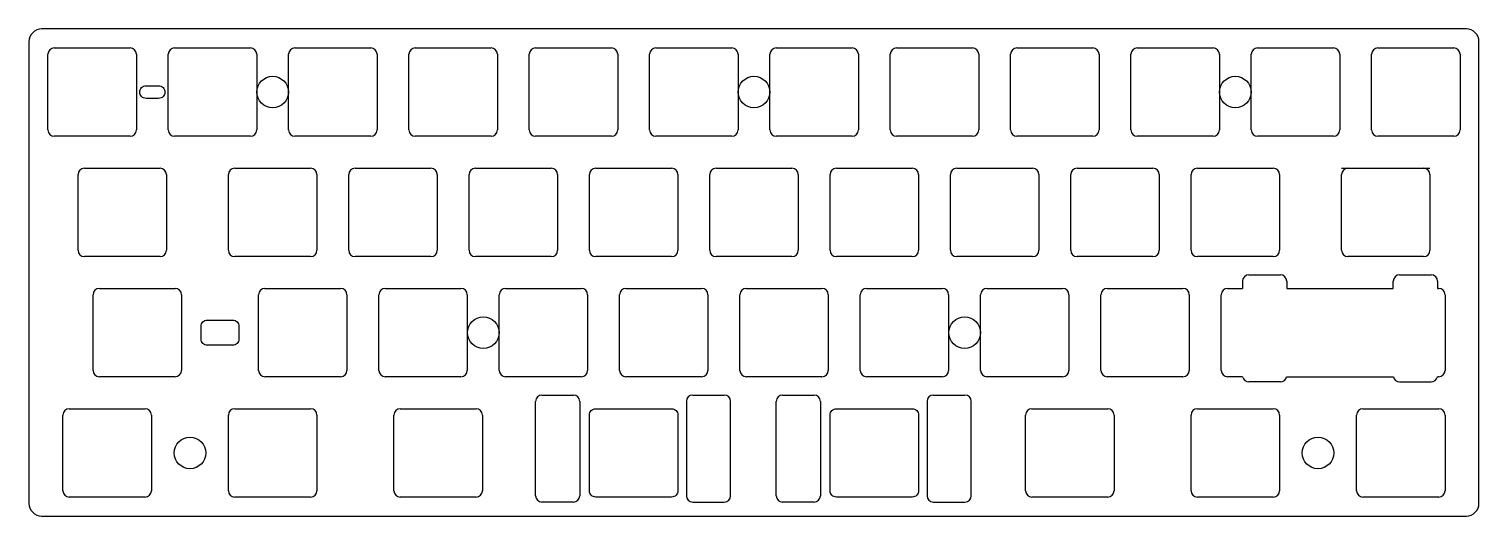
# Model space of a CAD drawing. Extents: x 0 to 229, y 0 to 77.
import ezdxf

# ---------------------------------------------------------------- set-up
doc = ezdxf.new("R2010")
doc.units = 0
doc.header["$MEASUREMENT"] = 0

msp = doc.modelspace()

# ---------------------------------------------------------------- linework, layer by layer
at = {"linetype": 'Continuous'}
for p, q in [((227.169775, 76.75565), (1.619425, 76.75565)), ((-0.380575, 74.75565), (-0.380575, 1.60575)), ((229.169775, 1.60575), (229.169775, 74.75565)), ((191.72675, 36.811035), (191.72675, 35.65535)), ((198.72675, 36.811035), (198.72675, 35.65535)), ((215.60315, 35.65535), (215.60315, 36.81111)), ((222.60315, 36.81111), (222.60315, 35.65535)), ((198.72675, 35.65535), (215.60315, 35.65535)), ((222.60315, 35.65535), (222.787775, 35.65535)), ((198.703345, 21.65595), (215.626555, 21.65595)), ((222.787775, 21.65595), (222.579745, 21.65595)), ((1.619425, -0.39425), (227.169775, -0.39425))]:
    msp.add_line(p, q, dxfattribs=at)
at = {"color": 0}
for p, q in [((3.61965, 73.7553), (15.6192, 73.7553)), ((22.6697, 73.7553), (34.66925, 73.7553)), ((41.7197, 73.7553), (53.71925, 73.7553)), ((60.7697, 73.7553), (72.76925, 73.7553)), ((79.8197, 73.7553), (91.81925, 73.7553)), ((98.8683, 73.7553), (110.86785, 73.7553)), ((117.918, 73.7553), (129.91755, 73.7553)), ((136.97, 73.7553), (148.96955, 73.7553)), ((156.02, 73.7553), (168.01955, 73.7553)), ((175.07, 73.7553), (187.06955, 73.7553)), ((194.12, 73.7553), (206.11955, 73.7553)), ((213.17, 73.7553), (225.16955, 73.7553)), ((2.61965, 60.756), (2.61965, 72.7553)), ((16.6192, 72.7553), (16.6192, 60.756)), ((21.6697, 60.756), (21.6697, 72.7553)), ((35.66925, 72.7553), (35.66925, 60.756)), ((40.7197, 60.756), (40.7197, 72.7553)), ((54.71925, 72.7553), (54.71925, 60.756)), ((59.7697, 60.756), (59.7697, 72.7553)), ((73.76925, 72.7553), (73.76925, 60.756)), ((78.8197, 60.756), (78.8197, 72.7553)), ((92.81925, 72.7553), (92.81925, 60.756)), ((97.8683, 60.756), (97.8683, 72.7553)), ((111.86785, 72.7553), (111.86785, 60.756)), ((116.918, 60.756), (116.918, 72.7553)), ((130.91755, 72.7553), (130.91755, 60.756)), ((135.97, 60.756), (135.97, 72.7553)), ((149.96955, 72.7553), (149.96955, 60.756)), ((155.02, 60.756), (155.02, 72.7553)), ((169.01955, 72.7553), (169.01955, 60.756)), ((174.07, 60.756), (174.07, 72.7553)), ((188.06955, 72.7553), (188.06955, 60.756)), ((193.12, 60.756), (193.12, 72.7553)), ((207.11955, 72.7553), (207.11955, 60.756)), ((212.17, 60.756), (212.17, 72.7553)), ((226.16955, 72.7553), (226.16955, 60.756)), ((15.6192, 59.756), (3.61965, 59.756)), ((34.66925, 59.756), (22.6697, 59.756)), ((53.71925, 59.756), (41.7197, 59.756)), ((72.76925, 59.756), (60.7697, 59.756)), ((91.81925, 59.756), (79.8197, 59.756)), ((110.86785, 59.756), (98.8683, 59.756)), ((129.91755, 59.756), (117.918, 59.756)), ((148.96955, 59.756), (136.97, 59.756)), ((168.01955, 59.756), (156.02, 59.756)), ((187.06955, 59.756), (175.07, 59.756)), ((206.11955, 59.756), (194.12, 59.756)), ((225.16955, 59.756), (213.17, 59.756)), ((7.38216, 41.706), (7.38216, 53.7053)), ((8.38216, 54.7053), (20.38171, 54.7053)), ((21.38171, 53.7053), (21.38171, 41.706)), ((31.1947, 41.706), (31.1947, 53.7053)), ((32.1947, 54.7053), (44.19425, 54.7053)), ((45.19425, 53.7053), (45.19425, 41.706)), ((50.2447, 41.706), (50.2447, 53.7053)), ((51.2447, 54.7053), (63.24425, 54.7053)), ((64.24425, 53.7053), (64.24425, 41.706)), ((69.2947, 41.706), (69.2947, 53.7053)), ((70.2947, 54.7053), (82.29425, 54.7053)), ((83.29425, 53.7053), (83.29425, 41.706)), ((88.3447, 41.706), (88.3447, 53.7053)), ((89.3447, 54.7053), (101.34425, 54.7053)), ((102.34425, 53.7053), (102.34425, 41.706)), ((107.3933, 41.706), (107.3933, 53.7053)), ((108.3933, 54.7053), (120.39285, 54.7053)), ((121.39285, 53.7053), (121.39285, 41.706)), ((126.443, 41.706), (126.443, 53.7053)), ((127.443, 54.7053), (139.44255, 54.7053)), ((140.44255, 53.7053), (140.44255, 41.706)), ((145.495, 41.706), (145.495, 53.7053)), ((146.495, 54.7053), (158.49455, 54.7053)), ((159.49455, 53.7053), (159.49455, 41.706)), ((164.545, 41.706), (164.545, 53.7053)), ((165.545, 54.7053), (177.54455, 54.7053)), ((178.54455, 53.7053), (178.54455, 41.706)), ((183.595, 41.706), (183.595, 53.7053)), ((184.595, 54.7053), (196.59455, 54.7053)), ((197.59455, 53.7053), (197.59455, 41.706)), ((207.407, 54.7053), (221.407, 54.7053)), ((207.407, 41.706), (207.407, 53.7053)), ((208.407, 54.7053), (220.40655, 54.7053)), ((221.40655, 53.7053), (221.40655, 41.706)), ((20.38171, 40.706), (8.38216, 40.706)), ((44.19425, 40.706), (32.1947, 40.706)), ((63.24425, 40.706), (51.2447, 40.706)), ((82.29425, 40.706), (70.2947, 40.706)), ((101.34425, 40.706), (89.3447, 40.706)), ((120.39285, 40.706), (108.3933, 40.706)), ((139.44255, 40.706), (127.443, 40.706)), ((158.49455, 40.706), (146.495, 40.706)), ((177.54455, 40.706), (165.545, 40.706)), ((196.59455, 40.706), (184.595, 40.706)), ((220.40655, 40.706), (208.407, 40.706)), ((9.76341, 22.656), (9.76341, 34.6553)), ((10.76341, 35.6553), (22.76296, 35.6553)), ((23.76296, 34.6553), (23.76296, 22.656)), ((35.9572, 22.656), (35.9572, 34.6553)), ((36.9572, 35.6553), (48.95675, 35.6553)), ((49.95675, 34.6553), (49.95675, 22.656)), ((55.0072, 22.656), (55.0072, 34.6553)), ((56.0072, 35.6553), (68.00675, 35.6553)), ((69.00675, 34.6553), (69.00675, 22.656)), ((74.0572, 22.656), (74.0572, 34.6553)), ((75.0572, 35.6553), (87.05675, 35.6553)), ((88.05675, 34.6553), (88.05675, 22.656)), ((93.1072, 22.656), (93.1072, 34.6553)), ((94.1072, 35.6553), (106.10675, 35.6553)), ((107.10675, 34.6553), (107.10675, 22.656)), ((112.1558, 22.656), (112.1558, 34.6553)), ((113.1558, 35.6553), (125.15535, 35.6553)), ((126.15535, 34.6553), (126.15535, 22.656)), ((131.2055, 22.656), (131.2055, 34.6553)), ((132.2055, 35.6553), (144.20505, 35.6553)), ((145.20505, 34.6553), (145.20505, 22.656)), ((150.2575, 22.656), (150.2575, 34.6553)), ((151.2575, 35.6553), (163.25705, 35.6553)), ((164.25705, 34.6553), (164.25705, 22.656)), ((169.3075, 22.656), (169.3075, 34.6553)), ((170.3075, 35.6553), (182.30705, 35.6553)), ((183.30705, 34.6553), (183.30705, 22.656)), ((188.357775, 22.65595), (188.357775, 34.65535)), ((189.357775, 35.65535), (191.72675, 35.65535)), ((223.787775, 34.65535), (223.787775, 22.65595)), ((22.76296, 21.656), (10.76341, 21.656)), ((48.95675, 21.656), (36.9572, 21.656)), ((68.00675, 21.656), (56.0072, 21.656)), ((87.05675, 21.656), (75.0572, 21.656)), ((106.10675, 21.656), (94.1072, 21.656)), ((125.15535, 21.656), (113.1558, 21.656)), ((144.20505, 21.656), (132.2055, 21.656)), ((163.25705, 21.656), (151.2575, 21.656)), ((182.30705, 21.656), (170.3075, 21.656)), ((191.750155, 21.65595), (189.357775, 21.65595)), ((6.00091, 16.6054), (18.00046, 16.6054)), ((32.1947, 16.6054), (44.19425, 16.6054)), ((58.3885, 16.6054), (70.38805, 16.6054)), ((158.401, 16.6054), (170.40055, 16.6054)), ((184.595, 16.6054), (196.59455, 16.6054)), ((210.788, 16.6054), (222.78755, 16.6054)), ((5.00091, 3.6061), (5.00091, 15.6054)), ((19.00046, 15.6054), (19.00046, 3.6061)), ((31.1947, 3.6061), (31.1947, 15.6054)), ((45.19425, 15.6054), (45.19425, 3.6061)), ((57.3885, 3.6061), (57.3885, 15.6054)), ((71.38805, 15.6054), (71.38805, 3.6061)), ((157.401, 3.6061), (157.401, 15.6054)), ((171.40055, 15.6054), (171.40055, 3.6061)), ((183.595, 3.6061), (183.595, 15.6054)), ((197.59455, 15.6054), (197.59455, 3.6061)), ((209.788, 3.6061), (209.788, 15.6054)), ((223.78755, 15.6054), (223.78755, 3.6061)), ((18.00046, 2.6061), (6.00091, 2.6061)), ((44.19425, 2.6061), (32.1947, 2.6061)), ((70.38805, 2.6061), (58.3885, 2.6061)), ((170.40055, 2.6061), (158.401, 2.6061)), ((196.59455, 2.6061), (184.595, 2.6061)), ((222.78755, 2.6061), (210.788, 2.6061))]:
    msp.add_line(p, q, dxfattribs=at)
for p, q in [((192.72675, 37.811035), (197.72675, 37.811035)), ((216.60315, 37.81111), (221.60315, 37.81111)), ((197.72675, 20.871035), (192.72675, 20.871035)), ((216.60315, 20.871035), (221.60315, 20.871035)), ((80.8086, 18.761135), (85.8086, 18.761135)), ((104.685, 18.76121), (109.685, 18.76121)), ((118.90875, 18.761135), (123.90875, 18.761135)), ((142.78515, 18.76121), (147.78515, 18.76121)), ((79.8086, 2.821135), (79.8086, 17.761135)), ((86.8086, 17.761135), (86.8086, 2.821135)), ((103.685, 17.76121), (103.685, 2.821135)), ((110.685, 2.821135), (110.685, 17.76121)), ((117.90875, 2.821135), (117.90875, 17.761135)), ((124.90875, 17.761135), (124.90875, 2.821135)), ((141.78515, 17.76121), (141.78515, 2.821135)), ((148.78515, 2.821135), (148.78515, 17.76121)), ((85.8086, 1.821135), (80.8086, 1.821135)), ((104.685, 1.821135), (109.685, 1.821135)), ((123.90875, 1.821135), (118.90875, 1.821135)), ((142.78515, 1.821135), (147.78515, 1.821135))]:
    msp.add_line(p, q)
at = {"linetype": 'Continuous', "elevation": 1}
for points in [[(17.14445, 66.75565, -0.4142135624), (18.14445, 67.75565), (20.14445, 67.75565, -0.4142135624), (21.14445, 66.75565), (21.14445, 66.75565, -0.4142135624), (20.14445, 65.75565), (18.14445, 65.75565, -0.4142135624), (17.14445, 66.75565)], [(26.86006, 29.65565, -0.4142135624), (27.86006, 30.65565), (31.86006, 30.65565, -0.4142135624), (32.86006, 29.65565), (32.86006, 27.65565, -0.4142135624), (31.86006, 26.65565), (27.86006, 26.65565, -0.4142135624), (26.86006, 27.65565)]]:
    msp.add_lwpolyline(points, format="xyb", close=True, dxfattribs=at)
at = {"linetype": 'Continuous'}
for points in [[(89.3447, 16.605135), (101.344, 16.605135, -0.4142135624), (102.344, 15.605135), (102.344, 3.606135, -0.4142135624), (101.344, 2.606135), (89.3447, 2.606135, -0.4142135624), (88.3447, 3.606135), (88.3447, 15.605135, -0.4142135624)], [(127.44485, 16.605135), (139.44415, 16.605135, -0.4142135624), (140.44415, 15.605135), (140.44415, 3.606135, -0.4142135624), (139.44415, 2.606135), (127.44485, 2.606135, -0.4142135624), (126.44485, 3.606135), (126.44485, 15.605135, -0.4142135624)]]:
    msp.add_lwpolyline(points, format="xyb", close=True, dxfattribs=at)
for centre in [(38.194475, 66.75565), (114.393075, 66.75565), (190.594775, 66.75565), (71.531975, 28.65565), (147.731775, 28.65565), (25.09758, 9.60575), (203.69167, 9.60575)]:
    msp.add_circle(centre, 2.5, dxfattribs=at)
for centre, start, end in [((1.619425, 74.75565), 90, 180), ((227.169775, 74.75565), 0, 90), ((1.619425, 1.60575), 180, 270), ((227.169775, 1.60575), 270, 0)]:
    msp.add_arc(centre, 2, start, end, dxfattribs=at)
at = {"color": 0}
for centre, start, end in [((3.61965, 72.7553), 90, 180), ((15.6192, 72.7553), 0, 90), ((22.6697, 72.7553), 90, 180), ((34.66925, 72.7553), 0, 90), ((41.7197, 72.7553), 90, 180), ((53.71925, 72.7553), 0, 90), ((60.7697, 72.7553), 90, 180), ((72.76925, 72.7553), 0, 90), ((79.8197, 72.7553), 90, 180), ((91.81925, 72.7553), 0, 90), ((98.8683, 72.7553), 90, 180), ((110.86785, 72.7553), 0, 90), ((117.918, 72.7553), 90, 180), ((129.91755, 72.7553), 0, 90), ((136.97, 72.7553), 90, 180), ((148.96955, 72.7553), 0, 90), ((156.02, 72.7553), 90, 180), ((168.01955, 72.7553), 0, 90), ((175.07, 72.7553), 90, 180), ((187.06955, 72.7553), 0, 90), ((194.12, 72.7553), 90, 180), ((206.11955, 72.7553), 0, 90), ((213.17, 72.7553), 90, 180), ((225.16955, 72.7553), 0, 90), ((3.61965, 60.756), 180, 270), ((15.6192, 60.756), 270, 0), ((22.6697, 60.756), 180, 270), ((34.66925, 60.756), 270, 0), ((41.7197, 60.756), 180, 270), ((53.71925, 60.756), 270, 0), ((60.7697, 60.756), 180, 270), ((72.76925, 60.756), 270, 0), ((79.8197, 60.756), 180, 270), ((91.81925, 60.756), 270, 0), ((98.8683, 60.756), 180, 270), ((110.86785, 60.756), 270, 0), ((117.918, 60.756), 180, 270), ((129.91755, 60.756), 270, 0), ((136.97, 60.756), 180, 270), ((148.96955, 60.756), 270, 0), ((156.02, 60.756), 180, 270), ((168.01955, 60.756), 270, 0), ((175.07, 60.756), 180, 270), ((187.06955, 60.756), 270, 0), ((194.12, 60.756), 180, 270), ((206.11955, 60.756), 270, 0), ((213.17, 60.756), 180, 270), ((225.16955, 60.756), 270, 0), ((8.38216, 53.7053), 90, 180), ((20.38171, 53.7053), 0, 90), ((32.1947, 53.7053), 90, 180), ((44.19425, 53.7053), 0, 90), ((51.2447, 53.7053), 90, 180), ((63.24425, 53.7053), 0, 90), ((70.2947, 53.7053), 90, 180), ((82.29425, 53.7053), 0, 90), ((89.3447, 53.7053), 90, 180), ((101.34425, 53.7053), 0, 90), ((108.3933, 53.7053), 90, 180), ((120.39285, 53.7053), 0, 90), ((127.443, 53.7053), 90, 180), ((139.44255, 53.7053), 0, 90), ((146.495, 53.7053), 90, 180), ((158.49455, 53.7053), 0, 90), ((165.545, 53.7053), 90, 180), ((177.54455, 53.7053), 0, 90), ((184.595, 53.7053), 90, 180), ((196.59455, 53.7053), 0, 90), ((208.407, 53.7053), 90, 180), ((220.40655, 53.7053), 0, 90), ((8.38216, 41.706), 180, 270), ((20.38171, 41.706), 270, 0), ((32.1947, 41.706), 180, 270), ((44.19425, 41.706), 270, 0), ((51.2447, 41.706), 180, 270), ((63.24425, 41.706), 270, 0), ((70.2947, 41.706), 180, 270), ((82.29425, 41.706), 270, 0), ((89.3447, 41.706), 180, 270), ((101.34425, 41.706), 270, 0), ((108.3933, 41.706), 180, 270), ((120.39285, 41.706), 270, 0), ((127.443, 41.706), 180, 270), ((139.44255, 41.706), 270, 0), ((146.495, 41.706), 180, 270), ((158.49455, 41.706), 270, 0), ((165.545, 41.706), 180, 270), ((177.54455, 41.706), 270, 0), ((184.595, 41.706), 180, 270), ((196.59455, 41.706), 270, 0), ((208.407, 41.706), 180, 270), ((220.40655, 41.706), 270, 0), ((10.76341, 34.6553), 90, 180), ((22.76296, 34.6553), 0, 90), ((36.9572, 34.6553), 90, 180), ((48.95675, 34.6553), 0, 90), ((56.0072, 34.6553), 90, 180), ((68.00675, 34.6553), 0, 90), ((75.0572, 34.6553), 90, 180), ((87.05675, 34.6553), 0, 90), ((94.1072, 34.6553), 90, 180), ((106.10675, 34.6553), 0, 90), ((113.1558, 34.6553), 90, 180), ((125.15535, 34.6553), 0, 90), ((132.2055, 34.6553), 90, 180), ((144.20505, 34.6553), 0, 90), ((151.2575, 34.6553), 90, 180), ((163.25705, 34.6553), 0, 90), ((170.3075, 34.6553), 90, 180), ((182.30705, 34.6553), 0, 90), ((189.357775, 34.65535), 90, 180), ((222.787775, 34.65535), 0, 90), ((10.76341, 22.656), 180, 270), ((22.76296, 22.656), 270, 0), ((36.9572, 22.656), 180, 270), ((48.95675, 22.656), 270, 0), ((56.0072, 22.656), 180, 270), ((68.00675, 22.656), 270, 0), ((75.0572, 22.656), 180, 270), ((87.05675, 22.656), 270, 0), ((94.1072, 22.656), 180, 270), ((106.10675, 22.656), 270, 0), ((113.1558, 22.656), 180, 270), ((125.15535, 22.656), 270, 0), ((132.2055, 22.656), 180, 270), ((144.20505, 22.656), 270, 0), ((151.2575, 22.656), 180, 270), ((163.25705, 22.656), 270, 0), ((170.3075, 22.656), 180, 270), ((182.30705, 22.656), 270, 0), ((189.357775, 22.65595), 180, 270), ((222.787775, 22.65595), 270, 0), ((6.00091, 15.6054), 90, 180), ((18.00046, 15.6054), 0, 90), ((32.1947, 15.6054), 90, 180), ((44.19425, 15.6054), 0, 90), ((58.3885, 15.6054), 90, 180), ((70.38805, 15.6054), 0, 90), ((158.401, 15.6054), 90, 180), ((170.40055, 15.6054), 0, 90), ((184.595, 15.6054), 90, 180), ((196.59455, 15.6054), 0, 90), ((210.788, 15.6054), 90, 180), ((222.78755, 15.6054), 0, 90), ((6.00091, 3.6061), 180, 270), ((18.00046, 3.6061), 270, 0), ((32.1947, 3.6061), 180, 270), ((44.19425, 3.6061), 270, 0), ((58.3885, 3.6061), 180, 270), ((70.38805, 3.6061), 270, 0), ((158.401, 3.6061), 180, 270), ((170.40055, 3.6061), 270, 0), ((184.595, 3.6061), 180, 270), ((196.59455, 3.6061), 270, 0), ((210.788, 3.6061), 180, 270), ((222.78755, 3.6061), 270, 0)]:
    msp.add_arc(centre, 1, start, end, dxfattribs=at)
for centre, start, end in [((192.72675, 36.811035), 90, 180), ((197.72675, 36.811035), 360, 90), ((216.60315, 36.81111), 90, 180), ((221.60315, 36.81111), 0, 90), ((192.72675, 21.871035), 192.42051411, 270), ((197.72675, 21.871035), 270, 347.57948589), ((216.60315, 21.871035), 192.42051411, 270), ((221.60315, 21.871035), 270, 347.57948589), ((80.8086, 17.761135), 90, 180), ((85.8086, 17.761135), 360, 90), ((104.685, 17.76121), 90, 180), ((109.685, 17.76121), 0, 90), ((118.90875, 17.761135), 90, 180), ((123.90875, 17.761135), 360, 90), ((142.78515, 17.76121), 90, 180), ((147.78515, 17.76121), 0, 90), ((80.8086, 2.821135), 180, 270), ((85.8086, 2.821135), 270, 360), ((104.685, 2.821135), 180, 270), ((109.685, 2.821135), 270, 0), ((118.90875, 2.821135), 180, 270), ((123.90875, 2.821135), 270, 360), ((142.78515, 2.821135), 180, 270), ((147.78515, 2.821135), 270, 0)]:
    msp.add_arc(centre, 1, start, end)

doc.saveas('drawing.dxf')
